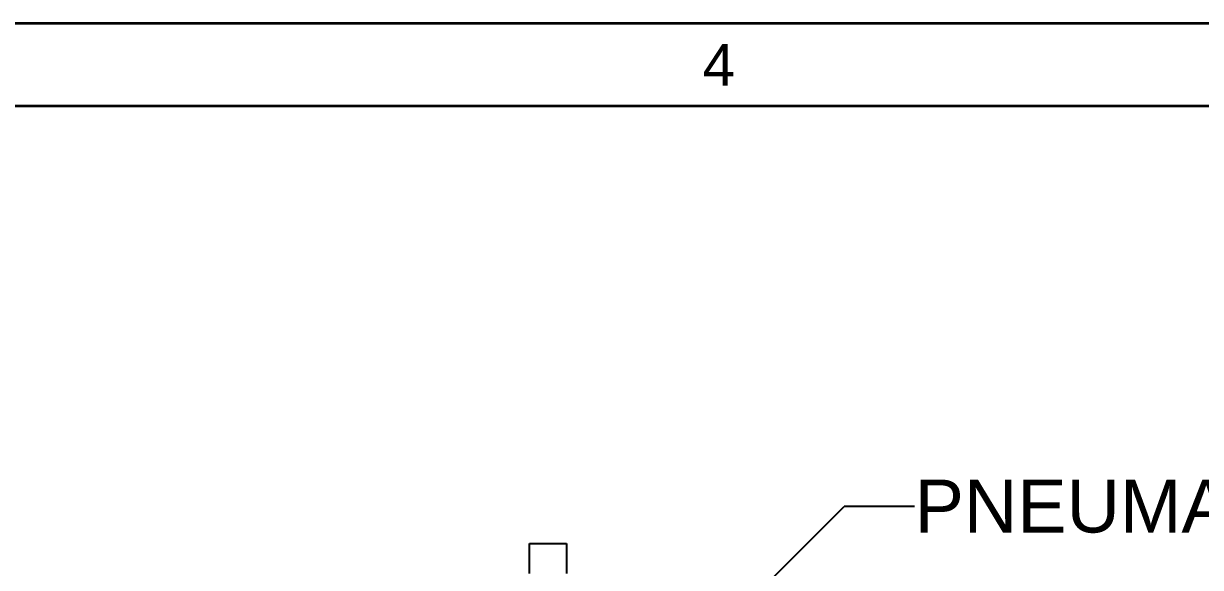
# Model space of a CAD drawing. Header units: inches. Extents: x 20 to 536, y 8 to 344.
# Drawn here: x 283.33 to 326.04, y 324.26 to 344 of the extents above; entities that cross this region are included whole.
import ezdxf

# ---------------------------------------------------------------- set-up
doc = ezdxf.new("R2010")
doc.units = ezdxf.units.IN
doc.header["$LTSCALE"] = 16
doc.header["$MEASUREMENT"] = 0
doc.layers.get('0').update_dxf_attribs({"lineweight": 25})
for name, color, linetype, lineweight in [('Border', 7, 'Continuous', 35), ('Sketch Geometry (ANSI)', 7, 'Continuous', 25), ('Symbol (ANSI)', 7, 'Continuous', 25)]:
    doc.layers.add(name, color=color, linetype=linetype, lineweight=lineweight)
doc.styles.add('Note Text (ANSI)', font='arial.ttf')
doc.styles.add('Standard A-B-C', font='arial.ttf')

# ---------------------------------------------------------------- blocks, each defined once
blk = doc.blocks.new('Borders 22x34_D')
at = {"layer": 'Border'}
for p, q in [((33.5, 21.5), (1.25, 21.5)), ((33.3125, 21.3125), (1.25, 21.3125))]:
    blk.add_line(p, q, dxfattribs=at)
at = {"layer": 'Border', "insert": (19.2852, 21.4063), "char_height": 0.094, "attachment_point": 5, "style": 'Standard A-B-C'}
blk.add_mtext('\\fArial|b0|i0;{\\H0.0940;4}', dxfattribs=at)
blk = doc.blocks.new('UPPER HEAD ADN ELEMENT DETAIL')
for p, q in [((-0.1023, 0.504), (-0.0603, 0.504)), ((-0.1023, 0.47), (-0.1023, 0.504)), ((-0.0603, 0.504), (-0.0603, 0.47))]:
    blk.add_line(p, q)
at = {"layer": 'Sketch Geometry (ANSI)'}
for p in [(0.0803, 0.3722), (0.3343, 0.5462)]:
    blk.add_line(p, (0.2543, 0.5462), dxfattribs=at)
at = {"layer": 'Symbol (ANSI)', "color": 7, "insert": (0.3343, 0.5462), "char_height": 0.06, "attachment_point": 4, "style": 'Note Text (ANSI)'}
blk.add_mtext('\\fArial|b0|i0;{\\H0.0600;PNEUMATIC BUMPING ASSEMBLY}', dxfattribs=at)

msp = doc.modelspace()

# ---------------------------------------------------------------- block references
for name, p, xscale, yscale, zscale in [('Borders 22x34_D', (0, 0), 16, 16, 16), ('UPPER HEAD ADN ELEMENT DETAIL', (304.97243, 308.99249), 32, 32, 32)]:
    msp.add_blockref(name, p, dxfattribs=dict(xscale=xscale, yscale=yscale, zscale=zscale))

doc.saveas('drawing.dxf')
